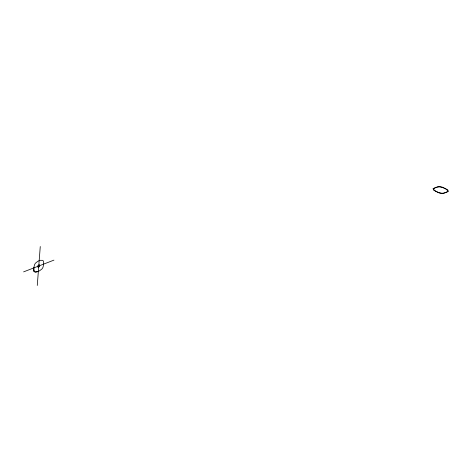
<?xml version="1.0" encoding="UTF-8"?>
<svg xmlns="http://www.w3.org/2000/svg" width="472" height="472" viewBox="0 0 472 472"><rect width="100%" height="100%" fill="white"/><g stroke="black" fill="none" stroke-linecap="round" stroke-linejoin="round"><path stroke-width="0.71" d="M33.854 267.901L33.589 271.329L35.583 272.409L38.362 271.335M37.27 285.466L40.267 246.531M23.6 271.872L53.938 260.125M438.405 186.918L436.399 187.355A12.39 5.428 4.4 0 0 434.977 187.915L433.892 188.664A4 1.752 4.4 0 0 433.75 189.549L435.426 191.03A18.29 8.018 4.4 0 0 438.028 192.299L441.007 193.131A4 1.752 4.4 0 0 443.025 193.178L445.025 192.741A12.39 5.428 4.4 0 0 446.453 192.181L447.533 191.431A4 1.752 4.4 0 0 447.674 190.546L446.005 189.065A18.29 8.018 4.4 0 0 443.403 187.797L440.423 186.965A4 1.752 4.4 0 0 438.405 186.918M34.072 270.627L33.848 268.898A12.39 7.522 -63.7 0 1 33.978 267.058L34.515 264.839A4 2.431 -63.7 0 1 35.542 263.093L37.825 261.305A18.29 11.104 -63.7 0 1 40.356 260.314L42.651 260.343A4 2.431 -63.7 0 1 43.471 261.37L43.689 263.099A12.39 7.522 -63.7 0 1 43.56 264.94L43.023 267.158A4 2.431 -63.7 0 1 41.996 268.904L39.719 270.692A18.29 11.104 -63.7 0 1 37.188 271.683L34.887 271.654A4 2.431 -63.7 0 1 34.067 270.627M38.084 265.317L37.937 267.264L39.453 266.68L39.601 264.733L38.084 265.317M438.376 186.534L433.031 188.605L433.727 190.257L439.385 193.054L443.055 193.561L448.4 191.49L447.704 189.838L442.04 187.042L438.376 186.534"/></g></svg>
